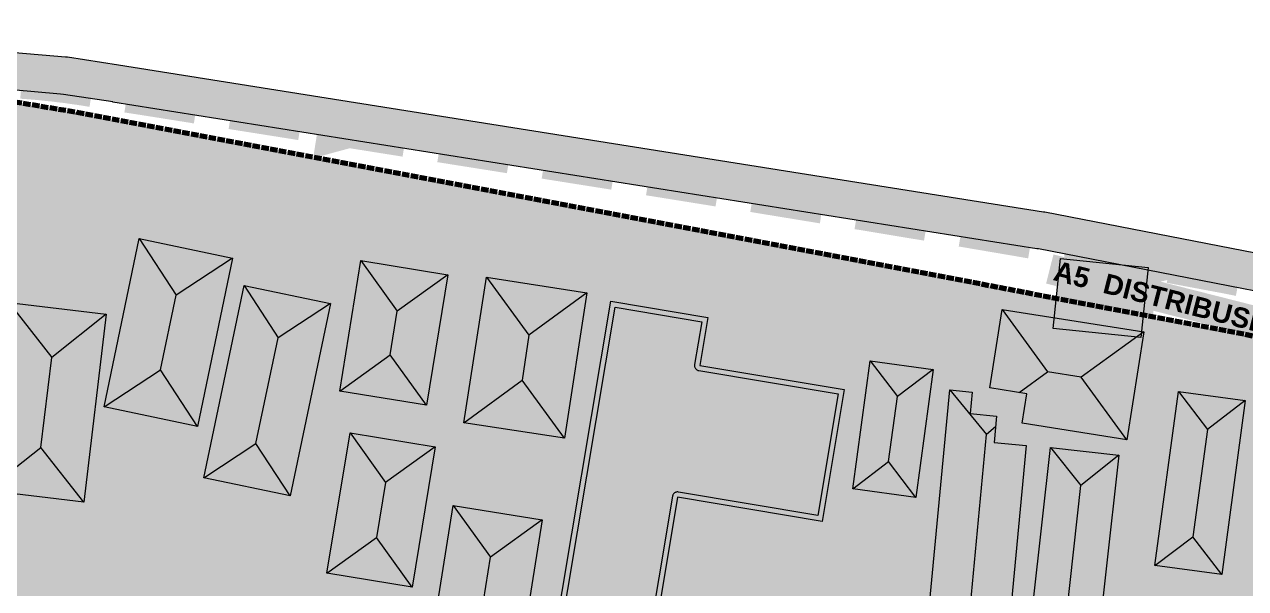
# Model space of a CAD drawing. Header units: metres. Extents: x 305909 to 307171, y 9156037 to 9156671.
# Drawn here: x 306500.4 to 306604.4, y 9156482.5 to 9156530.5 of the extents above; entities that cross this region are included whole.
import ezdxf

# ---------------------------------------------------------------- set-up
doc = ezdxf.new("R2010")
doc.units = ezdxf.units.M
doc.linetypes.add('DASHED', pattern=[1.524, 1.27, -0.254])
doc.linetypes.add('DASHED2', pattern=[0.762, 0.635, -0.127])
for name, color, linetype, lineweight, true_color in [('A-ALUR_DISTRIBUSI', 7, 'DASHED', 50, 0x7828a0), ('A-LABEL', 7, 'Continuous', 0, 0x000000), ('B-BANGUNAN_PERMUKIMAN', 7, 'Continuous', 13, 0xf0cd8c), ('B-BAYANGAN', 7, 'Continuous', 0, 0x76786c), ('B-DELINEASI', 7, 'DASHED2', 70, 0xc800c8), ('J-PERKERASAN_JALAN', 7, 'Continuous', 9, 0x989896), ('K-BANGUNAN_LUAR_TAPAK', 7, 'Continuous', 9, 0xdedede), ('Z-R', 7, 'Continuous', 0, 0xfaf4e6)]:
    doc.layers.add(name, color=color, linetype=linetype, lineweight=lineweight, true_color=true_color)
doc.styles.add('ARIALB', font='arialbd.ttf')

msp = doc.modelspace()

# ---------------------------------------------------------------- hatches: boundary and pattern name
at = {"layer": 'A-ALUR_DISTRIBUSI', "true_color": 0x7828a0}
h = msp.add_hatch(color=195, dxfattribs=at)
h.dxf.hatch_style = 1
h.paths.add_polyline_path([(306501.22, 9156525.53), (306501.23, 9156525.53), (306501.77, 9156525.48), (306501.77, 9156525.48), (306502.31, 9156525.43), (306502.32, 9156525.43), (306502.86, 9156525.37), (306502.87, 9156525.37), (306503.4, 9156525.3), (306503.41, 9156525.3), (306503.94, 9156525.24), (306503.95, 9156525.23), (306504.48, 9156525.16), (306504.49, 9156525.16), (306505.02, 9156525.08), (306505.03, 9156525.08), (306505.56, 9156525), (306505.57, 9156525), (306506.1, 9156524.91), (306506.13, 9156524.91), (306505.91, 9156523.53), (306505.88, 9156523.53), (306505.87, 9156523.53), (306505.35, 9156523.62), (306504.82, 9156523.7), (306504.29, 9156523.77), (306503.77, 9156523.85), (306503.24, 9156523.91), (306502.7, 9156523.98), (306502.17, 9156524.03), (306501.64, 9156524.09), (306501.1, 9156524.14), (306500.01, 9156524.22), (306500.12, 9156525.62), (306501.22, 9156525.53)])
h = msp.add_hatch(color=195, dxfattribs=at)
h.dxf.hatch_style = 1
h.paths.add_polyline_path([(306510.66, 9156524.19), (306514.68, 9156523.55), (306515.02, 9156523.5), (306514.8, 9156522.11), (306514.47, 9156522.17), (306510.44, 9156522.81), (306508.88, 9156523.05), (306509.1, 9156524.44), (306510.66, 9156524.19)])
h = msp.add_hatch(color=195, dxfattribs=at)
h.dxf.hatch_style = 1
h.paths.add_polyline_path([(306519.88, 9156522.72), (306523.91, 9156522.09), (306523.69, 9156520.7), (306519.66, 9156521.34), (306517.76, 9156521.64), (306517.98, 9156523.03), (306519.88, 9156522.72)])
h = msp.add_hatch(color=195, dxfattribs=at)
h.dxf.hatch_style = 1
h.paths.add_polyline_path([(306529.73, 9156520.45), (306524.96, 9156519.16), (306525.6, 9156523.16)])
h = msp.add_hatch(color=195, dxfattribs=at)
h.dxf.hatch_style = 1
h.paths.add_polyline_path([(306532.8, 9156520.68), (306532.58, 9156519.29), (306526.65, 9156520.23), (306526.87, 9156521.62), (306532.8, 9156520.68)])
h = msp.add_hatch(color=195, dxfattribs=at)
h.dxf.hatch_style = 1
h.paths.add_polyline_path([(306541.69, 9156519.27), (306541.47, 9156517.88), (306535.54, 9156518.82), (306535.76, 9156520.21), (306541.69, 9156519.27)])
h = msp.add_hatch(color=195, dxfattribs=at)
h.dxf.hatch_style = 1
h.paths.add_polyline_path([(306550.58, 9156517.86), (306550.36, 9156516.48), (306544.43, 9156517.42), (306544.65, 9156518.8), (306550.58, 9156517.86)])
h = msp.add_hatch(color=195, dxfattribs=at)
h.dxf.hatch_style = 1
h.paths.add_polyline_path([(306559.47, 9156516.44), (306559.24, 9156515.05), (306553.32, 9156516), (306553.54, 9156517.39), (306559.47, 9156516.44)])
h = msp.add_hatch(color=195, dxfattribs=at)
h.dxf.hatch_style = 1
h.paths.add_polyline_path([(306568.35, 9156514.99), (306568.13, 9156513.61), (306562.2, 9156514.58), (306562.43, 9156515.96), (306568.35, 9156514.99)])
h = msp.add_hatch(color=195, dxfattribs=at)
h.dxf.hatch_style = 1
h.paths.add_polyline_path([(306577.23, 9156513.52), (306577, 9156512.14), (306571.08, 9156513.12), (306571.31, 9156514.5), (306577.23, 9156513.52)])
h = msp.add_hatch(color=195, dxfattribs=at)
h.dxf.hatch_style = 1
h.paths.add_polyline_path([(306585.07, 9156512.19), (306585.08, 9156512.19), (306586.11, 9156512.01), (306585.87, 9156510.63), (306584.84, 9156510.81), (306579.96, 9156511.64), (306580.19, 9156513.02), (306585.07, 9156512.19)])
h = msp.add_hatch(color=195, dxfattribs=at)
h.dxf.hatch_style = 1
h.paths.add_polyline_path([(306591.59, 9156511.06), (306591.59, 9156511.06), (306594.98, 9156510.46), (306594.73, 9156509.08), (306591.35, 9156509.68), (306588.83, 9156510.12), (306589.07, 9156511.5), (306591.59, 9156511.06)])
h = msp.add_hatch(color=195, dxfattribs=at)
h.dxf.hatch_style = 1
h.paths.add_polyline_path([(306598.79, 9156509.05), (306594, 9156507.88), (306594.73, 9156511.86)])
h = msp.add_hatch(color=195, dxfattribs=at)
h.dxf.hatch_style = 1
h.paths.add_polyline_path([(306602.61, 9156509.06), (306602.61, 9156509.06), (306603.84, 9156508.82), (306603.57, 9156507.44), (306602.35, 9156507.68), (306597.68, 9156508.55), (306597.93, 9156509.92), (306602.61, 9156509.06)])
at = {"layer": 'B-BANGUNAN_PERMUKIMAN', "true_color": 0xf09568}
h = msp.add_hatch(color=21, dxfattribs=at)
h.dxf.hatch_style = 1
h.paths.add_polyline_path([(306513.29, 9156507.5), (306511.96, 9156501.13), (306507.16, 9156497.98), (306510.14, 9156512.31), (306513.29, 9156507.5)])
at = {"layer": 'B-BANGUNAN_PERMUKIMAN', "true_color": 0xe68f64}
h = msp.add_hatch(color=33, dxfattribs=at)
h.dxf.hatch_style = 1
h.paths.add_polyline_path([(306518.09, 9156510.65), (306513.29, 9156507.5), (306510.14, 9156512.31), (306510.14, 9156512.31), (306518.09, 9156510.65)])
at = {"layer": 'B-BANGUNAN_PERMUKIMAN', "true_color": 0xb7724f}
h = msp.add_hatch(color=35, dxfattribs=at)
h.dxf.hatch_style = 1
h.paths.add_polyline_path([(306515.11, 9156496.33), (306515.11, 9156496.33), (306511.96, 9156501.13), (306513.29, 9156507.5), (306518.09, 9156510.65), (306515.11, 9156496.33)])
at = {"layer": 'B-BANGUNAN_PERMUKIMAN', "true_color": 0xef9567}
h = msp.add_hatch(color=21, dxfattribs=at)
h.dxf.hatch_style = 1
h.paths.add_polyline_path([(306529.02, 9156510.44), (306529.02, 9156510.44), (306532.13, 9156506.13), (306531.53, 9156502.43), (306527.22, 9156499.32), (306529.02, 9156510.44)])
at = {"layer": 'B-BANGUNAN_PERMUKIMAN', "true_color": 0xe79064}
h = msp.add_hatch(color=33, dxfattribs=at)
h.dxf.hatch_style = 1
h.paths.add_polyline_path([(306532.13, 9156506.13), (306529.02, 9156510.44), (306536.43, 9156509.24), (306532.13, 9156506.13)])
at = {"layer": 'B-BANGUNAN_PERMUKIMAN', "true_color": 0xb87250}
h = msp.add_hatch(color=35, dxfattribs=at)
h.dxf.hatch_style = 1
h.paths.add_polyline_path([(306531.53, 9156502.43), (306532.13, 9156506.13), (306536.43, 9156509.24), (306534.63, 9156498.13), (306531.53, 9156502.43)])
at = {"layer": 'B-BANGUNAN_PERMUKIMAN', "true_color": 0xef9567}
h = msp.add_hatch(color=21, dxfattribs=at)
h.dxf.hatch_style = 1
h.paths.add_polyline_path([(306543.34, 9156504.08), (306542.76, 9156500.27), (306537.81, 9156496.64), (306539.72, 9156509.02), (306543.34, 9156504.08)])
at = {"layer": 'B-BANGUNAN_PERMUKIMAN', "true_color": 0xe89064}
h = msp.add_hatch(color=33, dxfattribs=at)
h.dxf.hatch_style = 1
h.paths.add_polyline_path([(306543.34, 9156504.08), (306539.72, 9156509.02), (306539.72, 9156509.03), (306548.28, 9156507.71), (306543.34, 9156504.08)])
at = {"layer": 'B-BANGUNAN_PERMUKIMAN', "true_color": 0xf09568}
h = msp.add_hatch(color=21, dxfattribs=at)
h.dxf.hatch_style = 1
h.paths.add_polyline_path([(306521.99, 9156503.87), (306520.09, 9156494.87), (306515.64, 9156491.96), (306519.08, 9156508.32), (306521.99, 9156503.87)])
at = {"layer": 'B-BANGUNAN_PERMUKIMAN', "true_color": 0xe68f64}
h = msp.add_hatch(color=33, dxfattribs=at)
h.dxf.hatch_style = 1
h.paths.add_polyline_path([(306521.99, 9156503.87), (306519.08, 9156508.32), (306519.08, 9156508.32), (306526.44, 9156506.78), (306521.99, 9156503.87)])
at = {"layer": 'B-BANGUNAN_PERMUKIMAN', "true_color": 0xee9467}
h = msp.add_hatch(color=21, dxfattribs=at)
h.dxf.hatch_style = 1
h.paths.add_polyline_path([(306499.03, 9156506.86), (306502.69, 9156502.2), (306501.77, 9156494.54), (306497.12, 9156490.88), (306499.03, 9156506.86)])
at = {"layer": 'B-BANGUNAN_PERMUKIMAN', "true_color": 0xe89165}
h = msp.add_hatch(color=33, dxfattribs=at)
h.dxf.hatch_style = 1
h.paths.add_polyline_path([(306502.69, 9156502.2), (306499.03, 9156506.86), (306507.34, 9156505.87), (306502.69, 9156502.2)])
at = {"layer": 'B-BANGUNAN_PERMUKIMAN', "true_color": 0xb7724f}
h = msp.add_hatch(color=35, dxfattribs=at)
h.dxf.hatch_style = 1
h.paths.add_polyline_path([(306523, 9156490.41), (306520.09, 9156494.87), (306521.99, 9156503.87), (306526.44, 9156506.78), (306523, 9156490.41)])
at = {"layer": 'B-BANGUNAN_PERMUKIMAN', "true_color": 0xb87250}
h = msp.add_hatch(color=35, dxfattribs=at)
h.dxf.hatch_style = 1
h.paths.add_polyline_path([(306546.38, 9156495.33), (306546.38, 9156495.33), (306542.76, 9156500.27), (306543.34, 9156504.08), (306548.28, 9156507.71), (306546.38, 9156495.33)])
at = {"layer": 'B-BANGUNAN_PERMUKIMAN', "true_color": 0xd4845c}
h = msp.add_hatch(color=23, dxfattribs=at)
h.dxf.hatch_style = 1
h.paths.add_polyline_path([(306570.2, 9156499.46), (306568.32, 9156488.24), (306556.01, 9156490.3), (306553.61, 9156475.97), (306545.35, 9156477.36), (306550.33, 9156506.99), (306558.58, 9156505.6), (306557.9, 9156501.52), (306570.2, 9156499.46)])
at = {"layer": 'B-BANGUNAN_PERMUKIMAN', "true_color": 0xb97350}
h = msp.add_hatch(color=23, dxfattribs=at)
h.dxf.hatch_style = 1
h.paths.add_polyline_path([(306505.43, 9156489.88), (306501.77, 9156494.54), (306502.69, 9156502.2), (306507.34, 9156505.87), (306507.34, 9156505.87), (306505.43, 9156489.88)])
at = {"layer": 'B-BANGUNAN_PERMUKIMAN', "true_color": 0xee9467}
h = msp.add_hatch(color=21, dxfattribs=at)
h.dxf.hatch_style = 1
h.paths.add_polyline_path([(306587.52, 9156500.96), (306585.1, 9156499.21), (306582.6, 9156499.6), (306583.65, 9156506.28), (306587.52, 9156500.96)])
at = {"layer": 'B-BANGUNAN_PERMUKIMAN', "true_color": 0xeb9266}
h = msp.add_hatch(color=33, dxfattribs=at)
h.dxf.hatch_style = 1
h.paths.add_polyline_path([(306590.4, 9156500.51), (306587.52, 9156500.96), (306583.65, 9156506.28), (306583.65, 9156506.28), (306595.72, 9156504.37), (306590.4, 9156500.51)])
at = {"layer": 'B-BANGUNAN_PERMUKIMAN', "true_color": 0xb7724f}
h = msp.add_hatch(color=35, dxfattribs=at)
h.dxf.hatch_style = 1
h.paths.add_polyline_path([(306590.4, 9156500.51), (306595.72, 9156504.37), (306594.27, 9156495.19), (306590.4, 9156500.51)])
at = {"layer": 'B-BANGUNAN_PERMUKIMAN', "true_color": 0xc07753}
h = msp.add_hatch(color=23, dxfattribs=at)
h.dxf.hatch_style = 1
h.paths.add_polyline_path([(306531.53, 9156502.43), (306534.63, 9156498.13), (306534.63, 9156498.13), (306527.22, 9156499.32), (306531.53, 9156502.43)])
at = {"layer": 'B-BANGUNAN_PERMUKIMAN', "true_color": 0xee9467}
h = msp.add_hatch(color=21, dxfattribs=at)
h.dxf.hatch_style = 1
h.paths.add_polyline_path([(306572.41, 9156501.91), (306572.41, 9156501.91), (306574.73, 9156498.86), (306573.98, 9156493.33), (306570.93, 9156491.01), (306572.41, 9156501.91)])
at = {"layer": 'B-BANGUNAN_PERMUKIMAN', "true_color": 0xe89064}
h = msp.add_hatch(color=33, dxfattribs=at)
h.dxf.hatch_style = 1
h.paths.add_polyline_path([(306574.73, 9156498.86), (306572.41, 9156501.91), (306577.78, 9156501.18), (306577.78, 9156501.18), (306574.73, 9156498.86)])
at = {"layer": 'B-BANGUNAN_PERMUKIMAN', "true_color": 0xc17853}
h = msp.add_hatch(color=23, dxfattribs=at)
h.dxf.hatch_style = 1
h.paths.add_polyline_path([(306511.96, 9156501.13), (306515.11, 9156496.33), (306507.16, 9156497.98), (306507.16, 9156497.98), (306511.96, 9156501.13)])
at = {"layer": 'B-BANGUNAN_PERMUKIMAN', "true_color": 0xb97350}
h = msp.add_hatch(color=23, dxfattribs=at)
h.dxf.hatch_style = 1
h.paths.add_polyline_path([(306573.98, 9156493.33), (306574.73, 9156498.86), (306577.78, 9156501.18), (306576.3, 9156490.28), (306573.98, 9156493.33)])
at = {"layer": 'B-BANGUNAN_PERMUKIMAN', "true_color": 0xc37954}
h = msp.add_hatch(color=23, dxfattribs=at)
h.dxf.hatch_style = 1
h.paths.add_polyline_path([(306585.37, 9156496.6), (306585.77, 9156499.1), (306585.1, 9156499.21), (306587.52, 9156500.96), (306590.4, 9156500.51), (306594.27, 9156495.19), (306585.37, 9156496.6)])
at = {"layer": 'B-BANGUNAN_PERMUKIMAN', "true_color": 0xbf7753}
h = msp.add_hatch(color=23, dxfattribs=at)
h.dxf.hatch_style = 1
h.paths.add_polyline_path([(306542.76, 9156500.27), (306546.38, 9156495.33), (306537.81, 9156496.64), (306542.76, 9156500.27)])
at = {"layer": 'B-BANGUNAN_PERMUKIMAN', "true_color": 0xf5986a}
h = msp.add_hatch(color=21, dxfattribs=at)
h.dxf.hatch_style = 1
h.paths.add_polyline_path([(306579.2, 9156499.43), (306582.33, 9156495.65), (306580.69, 9156478.3), (306576.91, 9156475.18), (306579.2, 9156499.43)])
at = {"layer": 'B-BANGUNAN_PERMUKIMAN', "true_color": 0xe99165}
h = msp.add_hatch(color=33, dxfattribs=at)
h.dxf.hatch_style = 1
h.paths.add_polyline_path([(306581.1, 9156499.25), (306580.93, 9156497.43), (306583.18, 9156497.21), (306583.09, 9156496.29), (306582.33, 9156495.65), (306579.2, 9156499.43), (306581.1, 9156499.25)])
at = {"layer": 'B-BANGUNAN_PERMUKIMAN', "true_color": 0xee9467}
h = msp.add_hatch(color=21, dxfattribs=at)
h.dxf.hatch_style = 1
h.paths.add_polyline_path([(306601.14, 9156496.06), (306599.9, 9156486.94), (306596.66, 9156484.48), (306598.67, 9156499.3), (306601.14, 9156496.06)])
at = {"layer": 'B-BANGUNAN_PERMUKIMAN', "true_color": 0xe89064}
h = msp.add_hatch(color=33, dxfattribs=at)
h.dxf.hatch_style = 1
h.paths.add_polyline_path([(306601.14, 9156496.06), (306598.67, 9156499.3), (306598.67, 9156499.3), (306604.37, 9156498.52), (306601.14, 9156496.06)])
at = {"layer": 'B-BANGUNAN_PERMUKIMAN', "true_color": 0xb97350}
h = msp.add_hatch(color=23, dxfattribs=at)
h.dxf.hatch_style = 1
h.paths.add_polyline_path([(306602.36, 9156483.71), (306602.36, 9156483.71), (306599.9, 9156486.94), (306601.14, 9156496.06), (306604.37, 9156498.52), (306602.36, 9156483.71)])
at = {"layer": 'B-BANGUNAN_PERMUKIMAN', "true_color": 0xef9567}
h = msp.add_hatch(color=21, dxfattribs=at)
h.dxf.hatch_style = 1
h.paths.add_polyline_path([(306528.1, 9156495.77), (306528.1, 9156495.77), (306531.13, 9156491.55), (306530.37, 9156486.87), (306526.14, 9156483.84), (306528.1, 9156495.77)])
at = {"layer": 'B-BANGUNAN_PERMUKIMAN', "true_color": 0xe79064}
h = msp.add_hatch(color=33, dxfattribs=at)
h.dxf.hatch_style = 1
h.paths.add_polyline_path([(306531.13, 9156491.55), (306528.1, 9156495.77), (306535.36, 9156494.58), (306531.13, 9156491.55)])
at = {"layer": 'B-BANGUNAN_PERMUKIMAN', "true_color": 0xc77b56}
h = msp.add_hatch(color=23, dxfattribs=at)
h.dxf.hatch_style = 1
h.paths.add_polyline_path([(306583.81, 9156474.53), (306583.81, 9156474.53), (306580.69, 9156478.3), (306582.33, 9156495.65), (306583.09, 9156496.29), (306582.97, 9156494.95), (306585.71, 9156494.69), (306583.81, 9156474.53)])
at = {"layer": 'B-BANGUNAN_PERMUKIMAN', "true_color": 0xbf7652}
h = msp.add_hatch(color=23, dxfattribs=at)
h.dxf.hatch_style = 1
h.paths.add_polyline_path([(306501.77, 9156494.54), (306505.43, 9156489.88), (306497.12, 9156490.88), (306501.77, 9156494.54)])
at = {"layer": 'B-BANGUNAN_PERMUKIMAN', "true_color": 0xc17853}
h = msp.add_hatch(color=23, dxfattribs=at)
h.dxf.hatch_style = 1
h.paths.add_polyline_path([(306520.09, 9156494.87), (306523, 9156490.41), (306515.64, 9156491.96), (306520.09, 9156494.87)])
at = {"layer": 'B-BANGUNAN_PERMUKIMAN', "true_color": 0xb87250}
h = msp.add_hatch(color=35, dxfattribs=at)
h.dxf.hatch_style = 1
h.paths.add_polyline_path([(306533.4, 9156482.65), (306530.37, 9156486.87), (306531.13, 9156491.55), (306535.36, 9156494.58), (306533.4, 9156482.65)])
at = {"layer": 'B-BANGUNAN_PERMUKIMAN', "true_color": 0xee9467}
h = msp.add_hatch(color=21, dxfattribs=at)
h.dxf.hatch_style = 1
h.paths.add_polyline_path([(306590.37, 9156491.29), (306588.8, 9156477.28), (306585.56, 9156474.69), (306587.78, 9156494.53), (306590.37, 9156491.29)])
at = {"layer": 'B-BANGUNAN_PERMUKIMAN', "true_color": 0xe99165}
h = msp.add_hatch(color=33, dxfattribs=at)
h.dxf.hatch_style = 1
h.paths.add_polyline_path([(306593.61, 9156493.88), (306590.37, 9156491.29), (306587.78, 9156494.53), (306593.61, 9156493.88)])
at = {"layer": 'B-BANGUNAN_PERMUKIMAN', "true_color": 0xbf7753}
h = msp.add_hatch(color=23, dxfattribs=at)
h.dxf.hatch_style = 1
h.paths.add_polyline_path([(306573.98, 9156493.33), (306576.3, 9156490.28), (306576.3, 9156490.28), (306570.93, 9156491.01), (306573.98, 9156493.33)])
at = {"layer": 'B-BANGUNAN_PERMUKIMAN', "true_color": 0xb97350}
h = msp.add_hatch(color=23, dxfattribs=at)
h.dxf.hatch_style = 1
h.paths.add_polyline_path([(306591.39, 9156474.03), (306588.8, 9156477.28), (306590.37, 9156491.29), (306593.61, 9156493.88), (306591.39, 9156474.03)])
at = {"layer": 'B-BANGUNAN_PERMUKIMAN', "true_color": 0xef9567}
h = msp.add_hatch(color=21, dxfattribs=at)
h.dxf.hatch_style = 1
h.paths.add_polyline_path([(306540.08, 9156485.2), (306538.64, 9156476.17), (306534.24, 9156472.98), (306536.89, 9156489.6), (306540.08, 9156485.2)])
at = {"layer": 'B-BANGUNAN_PERMUKIMAN', "true_color": 0xe79064}
h = msp.add_hatch(color=33, dxfattribs=at)
h.dxf.hatch_style = 1
h.paths.add_polyline_path([(306544.48, 9156488.39), (306540.08, 9156485.2), (306536.89, 9156489.6), (306544.48, 9156488.39)])
at = {"layer": 'B-BANGUNAN_PERMUKIMAN', "true_color": 0xb87250}
h = msp.add_hatch(color=35, dxfattribs=at)
h.dxf.hatch_style = 1
h.paths.add_polyline_path([(306541.84, 9156471.77), (306538.64, 9156476.17), (306540.08, 9156485.2), (306544.48, 9156488.39), (306541.84, 9156471.77)])
at = {"layer": 'B-BANGUNAN_PERMUKIMAN', "true_color": 0xc07753}
h = msp.add_hatch(color=23, dxfattribs=at)
h.dxf.hatch_style = 1
h.paths.add_polyline_path([(306526.14, 9156483.84), (306530.37, 9156486.87), (306533.4, 9156482.65), (306526.14, 9156483.84)])
at = {"layer": 'B-BANGUNAN_PERMUKIMAN', "true_color": 0xbf7753}
h = msp.add_hatch(color=23, dxfattribs=at)
h.dxf.hatch_style = 1
h.paths.add_polyline_path([(306599.9, 9156486.94), (306602.36, 9156483.71), (306596.66, 9156484.48), (306599.9, 9156486.94)])
at = {"layer": 'B-BAYANGAN', "true_color": 0x76786c}
h = msp.add_hatch(color=8, dxfattribs=at)
h.dxf.hatch_style = 1
h.paths.add_polyline_path([(306518.84, 9156509.9), (306515.86, 9156495.58), (306507.91, 9156497.23), (306510.89, 9156511.56), (306518.84, 9156509.9)])
h = msp.add_hatch(color=8, dxfattribs=at)
h.dxf.hatch_style = 1
h.paths.add_polyline_path([(306589.37, 9156509.88), (306596.86, 9156509.11), (306596.23, 9156503.14), (306588.74, 9156503.92), (306589.37, 9156509.88)])
h = msp.add_hatch(color=8, dxfattribs=at)
h.dxf.hatch_style = 1
h.paths.add_polyline_path([(306537.18, 9156508.49), (306535.38, 9156497.38), (306527.97, 9156498.57), (306529.77, 9156509.69), (306537.18, 9156508.49)])
h = msp.add_hatch(color=8, dxfattribs=at)
h.dxf.hatch_style = 1
h.paths.add_polyline_path([(306549.03, 9156506.96), (306547.13, 9156494.58), (306538.56, 9156495.89), (306540.47, 9156508.28), (306549.03, 9156506.96)])
h = msp.add_hatch(color=8, dxfattribs=at)
h.dxf.hatch_style = 1
h.paths.add_polyline_path([(306527.19, 9156506.03), (306523.75, 9156489.66), (306516.39, 9156491.21), (306519.83, 9156507.57), (306527.19, 9156506.03)])
h = msp.add_hatch(color=8, dxfattribs=at)
h.dxf.hatch_style = 1
h.paths.add_polyline_path([(306508.09, 9156505.12), (306506.18, 9156489.13), (306497.87, 9156490.13), (306499.78, 9156506.11), (306508.09, 9156505.12)])
h = msp.add_hatch(color=8, dxfattribs=at)
h.dxf.hatch_style = 1
h.paths.add_polyline_path([(306570.95, 9156498.71), (306569.07, 9156487.49), (306556.76, 9156489.55), (306554.36, 9156475.22), (306546.1, 9156476.61), (306551.08, 9156506.24), (306559.33, 9156504.85), (306558.65, 9156500.77), (306570.95, 9156498.71)])
h = msp.add_hatch(color=8, dxfattribs=at)
h.dxf.hatch_style = 1
h.paths.add_polyline_path([(306596.47, 9156503.62), (306595.02, 9156494.44), (306586.12, 9156495.85), (306586.52, 9156498.35), (306583.35, 9156498.85), (306584.4, 9156505.53), (306596.47, 9156503.62)])
h = msp.add_hatch(color=8, dxfattribs=at)
h.dxf.hatch_style = 1
h.paths.add_polyline_path([(306578.53, 9156500.43), (306577.05, 9156489.53), (306571.68, 9156490.26), (306573.16, 9156501.16), (306578.53, 9156500.43)])
h = msp.add_hatch(color=8, dxfattribs=at)
h.dxf.hatch_style = 1
h.paths.add_polyline_path([(306586.46, 9156493.94), (306584.56, 9156473.78), (306577.66, 9156474.43), (306579.95, 9156498.68), (306581.85, 9156498.5), (306581.68, 9156496.68), (306583.93, 9156496.46), (306583.72, 9156494.2), (306586.46, 9156493.94)])
h = msp.add_hatch(color=8, dxfattribs=at)
h.dxf.hatch_style = 1
h.paths.add_polyline_path([(306605.12, 9156497.77), (306603.11, 9156482.96), (306597.41, 9156483.73), (306599.42, 9156498.55), (306605.12, 9156497.77)])
h = msp.add_hatch(color=8, dxfattribs=at)
h.dxf.hatch_style = 1
h.paths.add_polyline_path([(306536.11, 9156493.83), (306534.15, 9156481.9), (306526.89, 9156483.09), (306528.85, 9156495.02), (306536.11, 9156493.83)])
h = msp.add_hatch(color=8, dxfattribs=at)
h.dxf.hatch_style = 1
h.paths.add_polyline_path([(306594.36, 9156493.13), (306592.14, 9156473.28), (306586.31, 9156473.94), (306588.53, 9156493.78), (306594.36, 9156493.13)])
h = msp.add_hatch(color=8, dxfattribs=at)
h.dxf.hatch_style = 1
h.paths.add_polyline_path([(306545.23, 9156487.64), (306542.59, 9156471.02), (306534.99, 9156472.23), (306537.64, 9156488.85), (306545.23, 9156487.64)])
at = {"layer": 'J-PERKERASAN_JALAN', "true_color": 0xa8a8a6}
h = msp.add_hatch(color=253, dxfattribs=at)
h.dxf.hatch_style = 1
h.paths.add_polyline_path([(306211.34, 9156561.32), (306215.69, 9156561.13), (306215.76, 9156561.13), (306215.8, 9156561.12), (306215.87, 9156561.12), (306305.11, 9156551.21), (306305.21, 9156551.2), (306385.83, 9156544.39), (306385.92, 9156544.38), (306385.97, 9156544.37), (306386.05, 9156544.36), (306424.86, 9156537.66), (306424.9, 9156537.65), (306424.92, 9156537.65), (306424.96, 9156537.64), (306453.19, 9156531.69), (306453.48, 9156531.64), (306455.85, 9156531.32), (306456.07, 9156531.3), (306458.59, 9156531.1), (306458.61, 9156531.1), (306499.53, 9156528.16), (306499.55, 9156528.16), (306503.86, 9156527.79), (306503.93, 9156527.78), (306503.97, 9156527.78), (306504.04, 9156527.77), (306508.38, 9156527.1), (306524.1, 9156524.6), (306524.1, 9156521.36), (306507.9, 9156523.93), (306507.89, 9156523.94), (306503.7, 9156524.58), (306503.43, 9156524.62), (306499.32, 9156524.97), (306499.27, 9156524.97), (306458.38, 9156527.91), (306455.69, 9156528.12), (306455.64, 9156528.12), (306455.6, 9156528.13), (306455.55, 9156528.13), (306452.89, 9156528.49), (306452.81, 9156528.5), (306452.77, 9156528.51), (306452.69, 9156528.52), (306424.38, 9156534.49), (306424.24, 9156534.52), (306390.81, 9156540.29), (306390.29, 9156540.35), (306389.77, 9156540.34), (306389.26, 9156540.26), (306388.76, 9156540.11), (306388.29, 9156539.9), (306387.84, 9156539.64), (306387.44, 9156539.31), (306387.08, 9156538.94), (306386.77, 9156538.53), (306386.52, 9156538.07), (306386.32, 9156537.59), (306386.2, 9156537.09), (306373.1, 9156467.34), (306371.27, 9156457.61), (306371.26, 9156457.54), (306354.05, 9156356.62), (306353.99, 9156356.12), (306354, 9156355.61), (306354.08, 9156355.11), (306354.21, 9156354.63), (306354.41, 9156354.16), (306354.66, 9156353.73), (306354.97, 9156353.33), (306355.32, 9156352.97), (306355.71, 9156352.66), (306356.15, 9156352.4), (306356.61, 9156352.19), (306357.09, 9156352.05), (306357.59, 9156351.97), (306409.63, 9156346.69), (306409.68, 9156346.69), (306409.72, 9156346.68), (306409.77, 9156346.68), (306440.17, 9156341.92), (306440.61, 9156341.88), (306479.91, 9156340.13), (306480.43, 9156340.14), (306480.94, 9156340.22), (306481.44, 9156340.37), (306481.92, 9156340.57), (306482.36, 9156340.84), (306482.77, 9156341.16), (306483.13, 9156341.53), (306483.44, 9156341.95), (306483.69, 9156342.4), (306483.89, 9156342.88), (306484.02, 9156343.38), (306484.08, 9156343.9), (306484.56, 9156352.1), (306486.64, 9156384.64), (306486.66, 9156384.76), (306486.78, 9156384.76), (306489.51, 9156384.58), (306489.64, 9156384.57), (306489.64, 9156384.44), (306487.56, 9156351.94), (306487.56, 9156351.92), (306487.07, 9156343.55), (306487.07, 9156343.04), (306487.14, 9156342.54), (306487.27, 9156342.05), (306487.46, 9156341.58), (306487.71, 9156341.14), (306488.01, 9156340.73), (306488.36, 9156340.36), (306488.76, 9156340.04), (306489.19, 9156339.78), (306489.66, 9156339.57), (306490.14, 9156339.42), (306490.64, 9156339.34), (306492.5, 9156339.14), (306492.54, 9156339.14), (306492.56, 9156339.14), (306492.6, 9156339.13), (306513.24, 9156336.16), (306513.4, 9156336.14), (306524.1, 9156335.05), (306524.1, 9156331.83), (306512.98, 9156332.97), (306512.94, 9156332.97), (306512.92, 9156332.97), (306512.88, 9156332.98), (306498.86, 9156335), (306498.36, 9156335.04), (306497.85, 9156335.01), (306497.35, 9156334.92), (306496.86, 9156334.77), (306496.4, 9156334.56), (306495.97, 9156334.29), (306495.58, 9156333.97), (306495.23, 9156333.61), (306494.93, 9156333.2), (306494.68, 9156332.75), (306494.49, 9156332.28), (306494.36, 9156331.79), (306494.3, 9156331.28), (306494.3, 9156330.78), (306499.49, 9156251.38), (306499.49, 9156251.25), (306499.37, 9156251.24), (306496.64, 9156251.06), (306496.51, 9156251.06), (306496.5, 9156251.18), (306491.17, 9156332.72), (306491.1, 9156333.23), (306490.97, 9156333.72), (306490.78, 9156334.19), (306490.53, 9156334.64), (306490.23, 9156335.05), (306489.88, 9156335.41), (306489.48, 9156335.73), (306489.05, 9156336), (306488.58, 9156336.21), (306488.1, 9156336.36), (306487.59, 9156336.44), (306485.26, 9156336.69), (306485.02, 9156336.7), (306446.09, 9156338.43), (306445.58, 9156338.42), (306445.08, 9156338.35), (306444.6, 9156338.21), (306444.13, 9156338.01), (306443.69, 9156337.76), (306443.29, 9156337.45), (306442.93, 9156337.1), (306442.62, 9156336.7), (306442.36, 9156336.26), (306442.15, 9156335.8), (306442.01, 9156335.31), (306441.93, 9156334.81), (306441.91, 9156334.31), (306442.57, 9156313.41), (306442.58, 9156313.25), (306443.28, 9156303.61), (306443.29, 9156303.57), (306443.29, 9156303.54), (306443.29, 9156303.5), (306443.89, 9156283.07), (306443.88, 9156282.95), (306443.76, 9156282.94), (306441.02, 9156282.86), (306440.9, 9156282.86), (306440.89, 9156282.98), (306440.29, 9156303.31), (306440.28, 9156303.49), (306439.58, 9156313.12), (306439.58, 9156313.16), (306439.58, 9156313.18), (306439.58, 9156313.23), (306438.87, 9156335.59), (306438.83, 9156336.09), (306438.72, 9156336.58), (306438.55, 9156337.05), (306438.32, 9156337.5), (306438.03, 9156337.91), (306437.7, 9156338.29), (306437.32, 9156338.62), (306436.91, 9156338.91), (306436.46, 9156339.13), (306435.98, 9156339.3), (306435.49, 9156339.41), (306409.4, 9156343.49), (306409.18, 9156343.52), (306356.32, 9156348.88), (306355.78, 9156348.9), (306355.25, 9156348.84), (306354.74, 9156348.72), (306354.24, 9156348.53), (306353.77, 9156348.28), (306353.34, 9156347.96), (306352.96, 9156347.59), (306352.62, 9156347.18), (306352.35, 9156346.72), (306352.14, 9156346.23), (306352, 9156345.72), (306341.11, 9156293.6), (306341.08, 9156293.47), (306330.92, 9156235.04), (306330.91, 9156234.98), (306329.59, 9156226.64), (306329.55, 9156226.29), (306329, 9156218.17), (306329, 9156218.15), (306326.61, 9156189.44), (306326.59, 9156189.32), (306326.47, 9156189.32), (306323.74, 9156189.55), (306323.62, 9156189.57), (306323.62, 9156189.69), (306326.01, 9156218.34), (306326.01, 9156218.4), (306326.57, 9156226.69), (306326.58, 9156226.78), (306326.58, 9156226.82), (306326.59, 9156226.91), (306327.95, 9156235.48), (306327.95, 9156235.5), (306338.14, 9156294.06), (306338.15, 9156294.09), (306338.15, 9156294.11), (306338.16, 9156294.14), (306348.92, 9156345.68), (306349, 9156346.2), (306349, 9156346.74), (306348.94, 9156347.26), (306348.8, 9156347.77), (306348.6, 9156348.26), (306348.33, 9156348.72), (306348.01, 9156349.14), (306347.63, 9156349.52), (306347.21, 9156349.84), (306346.75, 9156350.1), (306346.26, 9156350.3), (306345.75, 9156350.43), (306324.83, 9156354.35), (306324.27, 9156354.41), (306279.51, 9156356.34), (306211.34, 9156359.75), (306211.34, 9156362.95), (306279.62, 9156359.54), (306279.65, 9156359.54), (306324.74, 9156357.59), (306324.88, 9156357.58), (306324.96, 9156357.57), (306325.1, 9156357.55), (306346.36, 9156353.57), (306346.89, 9156353.51), (306347.41, 9156353.51), (306347.94, 9156353.59), (306348.45, 9156353.74), (306348.93, 9156353.95), (306349.38, 9156354.22), (306349.8, 9156354.55), (306350.16, 9156354.93), (306350.47, 9156355.36), (306350.73, 9156355.82), (306350.92, 9156356.32), (306351.04, 9156356.83), (306367.35, 9156452.44), (306367.4, 9156452.98), (306367.38, 9156453.51), (306367.29, 9156454.04), (306367.13, 9156454.56), (306366.91, 9156455.04), (306366.62, 9156455.5), (306366.27, 9156455.9), (306365.87, 9156456.26), (306365.43, 9156456.57), (306364.95, 9156456.81), (306364.44, 9156456.98), (306363.91, 9156457.08), (306328.42, 9156461.66), (306307.1, 9156464.45), (306307.09, 9156464.45), (306307.04, 9156464.46), (306243.13, 9156474.3), (306242.61, 9156474.35), (306242.09, 9156474.33), (306241.58, 9156474.24), (306241.09, 9156474.09), (306240.62, 9156473.87), (306240.18, 9156473.6), (306239.78, 9156473.27), (306239.43, 9156472.89), (306239.12, 9156472.47), (306238.88, 9156472.02), (306235.86, 9156465.43), (306235.82, 9156465.33), (306235.72, 9156465.17), (306235.63, 9156465.05), (306235.52, 9156464.93), (306235.38, 9156464.81), (306235.29, 9156464.74), (306234.1, 9156463.92), (306234.01, 9156463.85), (306233.82, 9156463.75), (306233.71, 9156463.7), (306232.24, 9156463.11), (306232.16, 9156463.07), (306232.01, 9156463.03), (306231.88, 9156463), (306231.73, 9156462.98), (306231.64, 9156462.98), (306225.31, 9156462.78), (306225.17, 9156462.78), (306225.11, 9156462.78), (306224.98, 9156462.79), (306217.29, 9156463.55), (306217.19, 9156463.57), (306217.13, 9156463.57), (306217.03, 9156463.59), (306211.34, 9156464.79), (306211.34, 9156467.86), (306217.4, 9156466.58), (306217.83, 9156466.51), (306224.98, 9156465.8), (306225.5, 9156465.78), (306230.35, 9156465.94), (306230.91, 9156465.99), (306231.44, 9156466.13), (306231.96, 9156466.33), (306232.44, 9156466.6), (306232.88, 9156466.94), (306233.27, 9156467.34), (306233.6, 9156467.78), (306233.86, 9156468.27), (306237.16, 9156475.47), (306237.21, 9156475.56), (306237.3, 9156475.71), (306237.39, 9156475.84), (306237.49, 9156475.95), (306237.6, 9156476.05), (306237.74, 9156476.16), (306237.83, 9156476.21), (306239.17, 9156477), (306239.25, 9156477.04), (306239.39, 9156477.11), (306239.52, 9156477.15), (306239.67, 9156477.2), (306239.76, 9156477.21), (306241.46, 9156477.5), (306241.56, 9156477.52), (306241.75, 9156477.53), (306241.94, 9156477.52), (306242.04, 9156477.51), (306307.45, 9156467.43), (306307.54, 9156467.41), (306328.79, 9156464.63), (306328.8, 9156464.63), (306364.83, 9156459.99), (306365.33, 9156459.96), (306365.84, 9156459.99), (306366.33, 9156460.08), (306366.81, 9156460.24), (306367.27, 9156460.45), (306367.69, 9156460.72), (306368.08, 9156461.04), (306368.42, 9156461.41), (306368.72, 9156461.82), (306368.96, 9156462.26), (306369.15, 9156462.73), (306369.27, 9156463.22), (306370.15, 9156467.89), (306383.12, 9156536.99), (306383.19, 9156537.5), (306383.18, 9156538.01), (306383.11, 9156538.52), (306382.98, 9156539.02), (306382.78, 9156539.49), (306382.52, 9156539.94), (306382.21, 9156540.35), (306381.85, 9156540.71), (306381.45, 9156541.03), (306381, 9156541.29), (306380.53, 9156541.49), (306380.04, 9156541.63), (306379.53, 9156541.71), (306304.88, 9156548.01), (306304.86, 9156548.01), (306304.84, 9156548.02), (306304.81, 9156548.02), (306215.67, 9156557.92), (306215.4, 9156557.94), (306211.34, 9156558.12), (306211.34, 9156561.32)])
h = msp.add_hatch(color=253, dxfattribs=at)
h.dxf.hatch_style = 1
h.paths.add_polyline_path([(306524.1, 9156524.6), (306587.19, 9156514.6), (306587.23, 9156514.59), (306587.25, 9156514.59), (306587.28, 9156514.58), (306623.34, 9156507.57), (306623.4, 9156507.56), (306623.44, 9156507.55), (306623.5, 9156507.53), (306644.85, 9156501.89), (306644.85, 9156498.58), (306622.83, 9156504.4), (306622.57, 9156504.46), (306586.75, 9156511.43), (306586.61, 9156511.45), (306524.1, 9156521.36), (306524.1, 9156524.6)])
at = {"layer": 'K-BANGUNAN_LUAR_TAPAK', "true_color": 0xececea}
h = msp.add_hatch(color=7, dxfattribs=at)
h.dxf.hatch_style = 1
h.paths.add_polyline_path([(306588.62, 9156510.63), (306596.11, 9156509.86), (306595.48, 9156503.89), (306587.99, 9156504.67), (306588.62, 9156510.63)])
at = {"layer": 'Z-R', "true_color": 0xf4f2ec}
h = msp.add_hatch(color=7, dxfattribs=at)
h.dxf.hatch_style = 1
h.paths.add_polyline_path([(306624.29, 9156242.6), (306556.39, 9156238.05), (306554, 9156281.95), (306509.63, 9156279.09), (306499.6, 9156305.81), (306466.68, 9156301.99), (306472.88, 9156235.67), (306497.91, 9156229.06), (306526.8, 9156228.99), (306531.58, 9156219.92), (306532.49, 9156127.58), (306486.31, 9156132.33), (306393.99, 9156155.2), (306332.73, 9156171.59), (306288.72, 9156190.58), (306259.62, 9156211.15), (306259.62, 9156409.34), (306281.95, 9156409), (306338.24, 9156402.75), (306341.9, 9156461.43), (306341.9, 9156461.43), (306341.9, 9156461.43), (306369.78, 9156457.84), (306369.78, 9156457.84), (306369.78, 9156457.84), (306369.78, 9156457.84), (306369.78, 9156457.84), (306369.78, 9156457.84), (306369.78, 9156457.84), (306369.78, 9156457.84), (306369.78, 9156457.84), (306369.78, 9156457.84), (306369.78, 9156457.84), (306369.78, 9156457.83), (306369.79, 9156457.83), (306369.79, 9156457.83), (306369.79, 9156457.83), (306369.79, 9156457.83), (306369.79, 9156457.83), (306360, 9156400.45), (306360, 9156400.45), (306360, 9156400.45), (306360, 9156380), (306360, 9156380), (306360, 9156380), (306440, 9156380), (306440, 9156380), (306440, 9156380), (306440, 9156532.83), (306440, 9156532.84), (306440, 9156532.84), (306424.61, 9156536.08), (306424.61, 9156536.08), (306385.74, 9156542.79), (306385.74, 9156542.79), (306305, 9156549.61), (306305, 9156549.61), (306259.62, 9156554.65), (306259.62, 9156558.54), (306291.75, 9156555.55), (306369.46, 9156545.53), (306504.83, 9156523.08), (306572.18, 9156510.31), (306677.17, 9156490.28), (306764.13, 9156475.06), (306735.94, 9156145.42), (306694.11, 9156139.2), (306694.29, 9156206.56), (306623.21, 9156213.87), (306624.29, 9156242.6)])

# ---------------------------------------------------------------- linework, layer by layer
at = {"layer": 'B-BANGUNAN_PERMUKIMAN', "color": 27, "lineweight": 9, "true_color": 0x744832}
for p, q in [((306510.14, 9156512.31), (306513.29, 9156507.5)), ((306518.09, 9156510.65), (306513.29, 9156507.5)), ((306529.02, 9156510.44), (306532.13, 9156506.13)), ((306536.43, 9156509.24), (306532.13, 9156506.13)), ((306539.72, 9156509.02), (306543.34, 9156504.08)), ((306519.08, 9156508.32), (306521.99, 9156503.87)), ((306499.03, 9156506.86), (306502.69, 9156502.2)), ((306511.96, 9156501.13), (306513.29, 9156507.5)), ((306526.44, 9156506.78), (306521.99, 9156503.87)), ((306548.28, 9156507.71), (306543.34, 9156504.08)), ((306507.34, 9156505.87), (306502.69, 9156502.2)), ((306531.53, 9156502.43), (306532.13, 9156506.13)), ((306583.65, 9156506.28), (306587.52, 9156500.96)), ((306520.09, 9156494.87), (306521.99, 9156503.87)), ((306543.34, 9156504.08), (306542.76, 9156500.27)), ((306595.72, 9156504.37), (306590.4, 9156500.51)), ((306501.77, 9156494.54), (306502.69, 9156502.2)), ((306527.22, 9156499.32), (306531.53, 9156502.43)), ((306534.63, 9156498.13), (306531.53, 9156502.43)), ((306572.41, 9156501.91), (306574.73, 9156498.86)), ((306507.16, 9156497.98), (306511.96, 9156501.13)), ((306515.11, 9156496.33), (306511.96, 9156501.13)), ((306577.78, 9156501.18), (306574.73, 9156498.86)), ((306585.1, 9156499.21), (306587.52, 9156500.96)), ((306590.4, 9156500.51), (306587.52, 9156500.96)), ((306594.27, 9156495.19), (306590.4, 9156500.51)), ((306537.81, 9156496.64), (306542.76, 9156500.27)), ((306546.38, 9156495.33), (306542.76, 9156500.27)), ((306573.98, 9156493.33), (306574.73, 9156498.86)), ((306579.2, 9156499.43), (306582.33, 9156495.65)), ((306598.67, 9156499.3), (306601.14, 9156496.06)), ((306604.37, 9156498.52), (306601.14, 9156496.06)), ((306528.1, 9156495.77), (306531.13, 9156491.55)), ((306580.69, 9156478.3), (306582.33, 9156495.65)), ((306583.09, 9156496.29), (306582.33, 9156495.65)), ((306601.14, 9156496.06), (306599.9, 9156486.94)), ((306497.12, 9156490.88), (306501.77, 9156494.54)), ((306505.43, 9156489.88), (306501.77, 9156494.54)), ((306515.64, 9156491.96), (306520.09, 9156494.87)), ((306523, 9156490.41), (306520.09, 9156494.87)), ((306535.36, 9156494.58), (306531.13, 9156491.55)), ((306587.78, 9156494.53), (306590.37, 9156491.29)), ((306570.93, 9156491.01), (306573.98, 9156493.33)), ((306576.3, 9156490.28), (306573.98, 9156493.33)), ((306593.61, 9156493.88), (306590.37, 9156491.29)), ((306531.13, 9156491.55), (306530.37, 9156486.87)), ((306588.8, 9156477.28), (306590.37, 9156491.29)), ((306536.89, 9156489.6), (306540.08, 9156485.2)), ((306544.48, 9156488.39), (306540.08, 9156485.2)), ((306526.14, 9156483.84), (306530.37, 9156486.87)), ((306533.4, 9156482.65), (306530.37, 9156486.87)), ((306596.66, 9156484.48), (306599.9, 9156486.94)), ((306602.36, 9156483.71), (306599.9, 9156486.94)), ((306538.64, 9156476.17), (306540.08, 9156485.2))]:
    msp.add_line(p, q, dxfattribs=at)
at = {"layer": 'B-BANGUNAN_PERMUKIMAN', "color": 27, "lineweight": 13, "true_color": 0x744832}
for points in [[(306518.09, 9156510.65), (306515.11, 9156496.33), (306507.16, 9156497.98), (306510.14, 9156512.31), (306518.09, 9156510.65)], [(306536.43, 9156509.24), (306534.63, 9156498.13), (306527.22, 9156499.32), (306529.02, 9156510.44), (306536.43, 9156509.24)], [(306548.28, 9156507.71), (306546.38, 9156495.33), (306537.81, 9156496.64), (306539.72, 9156509.03), (306548.28, 9156507.71)], [(306526.44, 9156506.78), (306523, 9156490.41), (306515.64, 9156491.96), (306519.08, 9156508.32), (306526.44, 9156506.78)], [(306507.34, 9156505.87), (306505.43, 9156489.88), (306497.12, 9156490.88), (306499.03, 9156506.86), (306507.34, 9156505.87)], [(306570.2, 9156499.46), (306568.32, 9156488.24), (306556.01, 9156490.3), (306553.61, 9156475.97), (306545.35, 9156477.36), (306550.33, 9156506.99), (306558.58, 9156505.6), (306557.9, 9156501.52), (306570.2, 9156499.46)], [(306595.72, 9156504.37), (306594.27, 9156495.19), (306585.37, 9156496.6), (306585.77, 9156499.1), (306582.6, 9156499.6), (306583.65, 9156506.28), (306595.72, 9156504.37)], [(306577.78, 9156501.18), (306576.3, 9156490.28), (306570.93, 9156491.01), (306572.41, 9156501.91), (306577.78, 9156501.18)], [(306585.71, 9156494.69), (306583.81, 9156474.53), (306576.91, 9156475.18), (306579.2, 9156499.43), (306581.1, 9156499.25), (306580.93, 9156497.43), (306583.18, 9156497.21), (306582.97, 9156494.95), (306585.71, 9156494.69)], [(306604.37, 9156498.52), (306602.36, 9156483.71), (306596.66, 9156484.48), (306598.67, 9156499.3), (306604.37, 9156498.52)], [(306535.36, 9156494.58), (306533.4, 9156482.65), (306526.14, 9156483.84), (306528.1, 9156495.77), (306535.36, 9156494.58)], [(306593.61, 9156493.88), (306591.39, 9156474.03), (306585.56, 9156474.69), (306587.78, 9156494.53), (306593.61, 9156493.88)], [(306544.48, 9156488.39), (306541.84, 9156471.77), (306534.24, 9156472.98), (306536.89, 9156489.6), (306544.48, 9156488.39)]]:
    msp.add_lwpolyline(points, close=True, dxfattribs=at)
at = {"layer": 'B-BANGUNAN_PERMUKIMAN', "color": 21, "lineweight": 9, "true_color": 0xfa9b6c}
msp.add_lwpolyline([(306545.87, 9156477.72), (306550.7, 9156506.47), (306558.06, 9156505.23), (306557.45, 9156501.6), (306557.45, 9156501.55), (306557.45, 9156501.51), (306557.45, 9156501.47), (306557.46, 9156501.42), (306557.47, 9156501.38), (306557.49, 9156501.34), (306557.51, 9156501.3), (306557.53, 9156501.26), (306557.56, 9156501.23), (306557.59, 9156501.2), (306557.62, 9156501.17), (306557.66, 9156501.14), (306557.7, 9156501.12), (306557.74, 9156501.1), (306557.78, 9156501.09), (306557.82, 9156501.08), (306569.68, 9156499.09), (306569.68, 9156499.09), (306567.95, 9156488.75), (306556.09, 9156490.74), (306556.04, 9156490.75), (306556, 9156490.75), (306555.96, 9156490.75), (306555.91, 9156490.74), (306555.87, 9156490.73), (306555.83, 9156490.71), (306555.79, 9156490.69), (306555.75, 9156490.67), (306555.72, 9156490.64), (306555.69, 9156490.61), (306555.66, 9156490.58), (306555.63, 9156490.54), (306555.61, 9156490.5), (306555.59, 9156490.46), (306555.58, 9156490.42), (306555.57, 9156490.38), (306553.24, 9156476.49)], dxfattribs=at)
at = {"layer": 'B-DELINEASI'}
msp.add_lwpolyline([(306843.97, 9156139.65), (306613.97, 9156113.41), (306520.72, 9156109.95), (306423.33, 9156121.01), (306333.54, 9156153.47), (306256.18, 9156192.15), (306187.8, 9156246.71), (306141.52, 9156298.52), (306095.93, 9156355.16), (306061.4, 9156428.37), (306035.15, 9156500.2), (306008.21, 9156577.56), (306008.21, 9156577.56), (306165.7, 9156567.29), (306291.75, 9156555.55), (306369.46, 9156545.53), (306504.83, 9156523.08), (306572.18, 9156510.31), (306677.17, 9156490.28)], dxfattribs=at)
at = {"layer": 'J-PERKERASAN_JALAN', "color": 8, "lineweight": 13, "true_color": 0x787876}
for points in [[(306683.35, 9156488.4), (306622.83, 9156504.4), (306622.57, 9156504.46), (306586.75, 9156511.43), (306586.61, 9156511.45), (306507.9, 9156523.93), (306507.89, 9156523.94), (306503.7, 9156524.58), (306503.43, 9156524.62), (306499.32, 9156524.97), (306499.27, 9156524.97), (306458.38, 9156527.91), (306455.69, 9156528.12), (306455.64, 9156528.12), (306455.6, 9156528.13), (306455.55, 9156528.13), (306452.89, 9156528.49), (306452.81, 9156528.5), (306452.77, 9156528.51), (306452.69, 9156528.52), (306424.38, 9156534.49), (306424.24, 9156534.52), (306390.81, 9156540.29)], [(306499.55, 9156528.16), (306503.86, 9156527.79), (306503.93, 9156527.78), (306503.97, 9156527.78), (306504.04, 9156527.77), (306508.38, 9156527.1), (306587.19, 9156514.6), (306587.23, 9156514.59), (306587.25, 9156514.59), (306587.28, 9156514.58), (306623.34, 9156507.57), (306623.4, 9156507.56), (306623.44, 9156507.55), (306623.5, 9156507.53), (306682.63, 9156491.9)]]:
    msp.add_lwpolyline(points, dxfattribs=at)
at = {"layer": 'K-BANGUNAN_LUAR_TAPAK', "color": 253, "lineweight": 9, "true_color": 0xb0b0ae}
msp.add_lwpolyline([(306588.62, 9156510.63), (306596.11, 9156509.86), (306595.48, 9156503.89), (306587.99, 9156504.67), (306588.62, 9156510.63)], close=True, dxfattribs=at)

# ---------------------------------------------------------------- texts
at = {"layer": 'A-LABEL', "color": 195, "true_color": 0x6e28a0, "insert": (306639.76, 9156496.25), "char_height": 1.7, "attachment_point": 5, "rotation": 345.754, "style": 'ARIALB', "bg_fill": 1, "box_fill_scale": 1.25, "bg_fill_color": 7, "bg_fill_true_color": 16777215, "bg_fill_transparency": 0}
msp.add_mtext('A5  DISTRIBUSI PRODUK UMKM (motor/pikap)  +-0.8 km  (klaster - Jl. Betet - A. Yani - G1 - BM)', dxfattribs=at)

doc.saveas('drawing.dxf')
